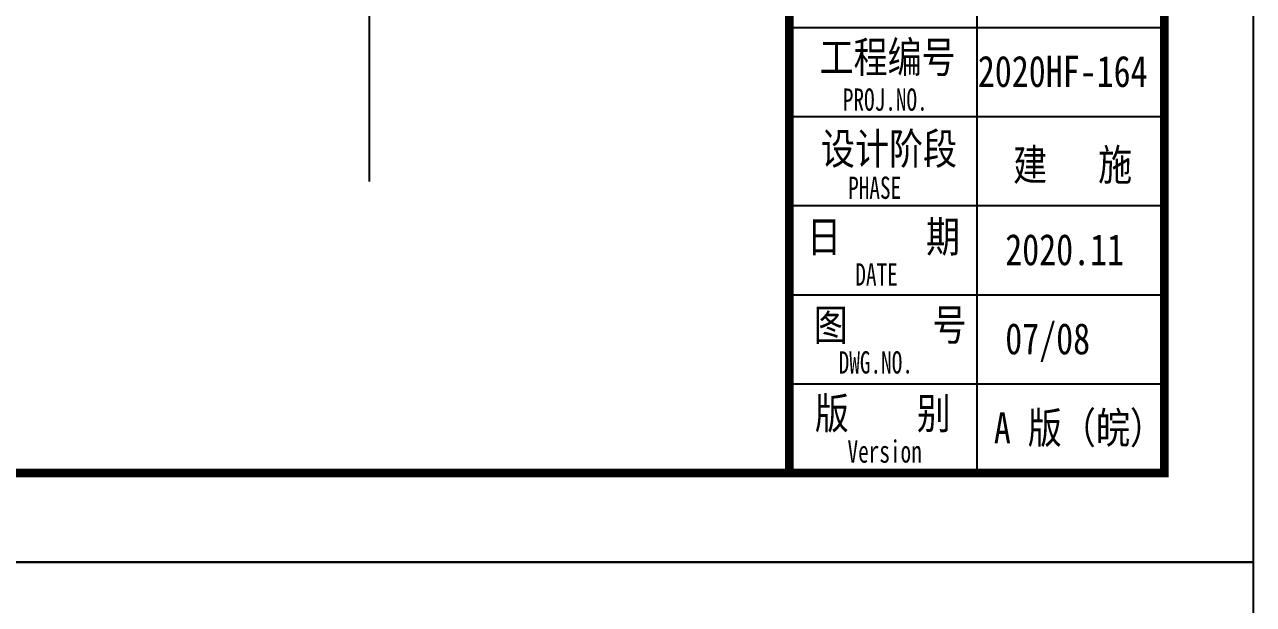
# Model space of a CAD drawing. Extents: x -266287 to 275962, y -324567 to 363765.
# Drawn here: x -99347 to -71765, y -241517 to -228505 of the extents above; entities that cross this region are included whole.
import ezdxf
from ezdxf.enums import TextEntityAlignment as Align

# ---------------------------------------------------------------- set-up
doc = ezdxf.new("R2010")
doc.units = 0
doc.header["$LTSCALE"] = 1000
doc.layers.get('0').update_dxf_attribs({"linetype": 'CONTINUOUS'})
for name, color, linetype in [('0-TK', 4, 'CONTINUOUS'), ('AXIS', 3, 'CONTINUOUS'), ('PUB_TITLE', 4, 'CONTINUOUS')]:
    doc.layers.add(name, color=color, linetype=linetype)
doc.styles.add('-黑体', font='simhei.ttf', dxfattribs={"width": 0.8})

msp = doc.modelspace()

# ---------------------------------------------------------------- linework, layer by layer
at = {"layer": '0-TK', "const_width": 191.9817}
msp.add_lwpolyline([(-82183.49798, -238566.69496), (-82183.49798, -158566.69496)], dxfattribs=at)
at = {"layer": 'AXIS'}
msp.add_line((-91612.91943, -225326.22049), (-91612.91943, -232026.39259), dxfattribs=at)
at = {"layer": 'PUB_TITLE'}
for p, q in [((-77974.04313, -212998.43049), (-77974.04313, -238566.69496)), ((-82183.49798, -228566.69496), (-73764.58828, -228566.69496)), ((-82183.49798, -230566.69496), (-73764.58828, -230566.69496)), ((-82183.49798, -232566.69496), (-73764.58828, -232566.69496)), ((-82183.49798, -234566.69496), (-73764.58828, -234566.69496)), ((-82183.49798, -236566.69496), (-73764.58828, -236566.69496)), ((-82183.49798, -238566.69496), (-73764.58828, -238566.69496))]:
    msp.add_line(p, q, dxfattribs=at)
for points in [[(-220364.58828, -240566.69496), (-71764.58828, -240566.69496), (-71764.58828, -156566.69496), (-220364.58828, -156566.69496)], [(-220364.58828, -324566.69496), (-71764.58828, -324566.69496), (-71764.58828, -240566.69496), (-220364.58828, -240566.69496)]]:
    msp.add_lwpolyline(points, close=True, dxfattribs=at)
at = {"layer": 'PUB_TITLE', "const_width": 200}
msp.add_lwpolyline([(-215364.58828, -238566.69496), (-73764.58828, -238566.69496), (-73764.58828, -158566.69496), (-215364.58828, -158566.69496)], close=True, dxfattribs=at)

# ---------------------------------------------------------------- texts
at = {"style": '-黑体'}
for s, height, width, p in [('工程编号', 700, 0.8, (-81502.34418, -229236.12783)), ('PROJ.NO.', 500, 0.7, (-80980.53518, -230188.63721)), ('设计阶段', 700, 0.8, (-81472.1826, -231290.99898)), ('PHASE', 500, 0.7, (-80860.87496, -232165.90994)), ('日     期', 700, 0.8, (-81783.31119, -233264.87669, -0.28634)), ('DATE', 500, 0.7, (-80699.93521, -234111.80841, -0.28634)), ('DWG.NO.', 500, 0.7, (-81073.73799, -236085.51172)), ('Version', 500, 0.7, (-80875.46151, -238085.57287, 0.28634))]:
    msp.add_text(s, height=height, dxfattribs=dict(at, width=width)).set_placement(p, align=Align.MIDDLE_LEFT)
at = {"style": '-黑体', "width": 0.8}
for s, p in [('2020HF-164', (-77950.32454, -229903.85902, -0.28634)), ('建   施', (-77158.74663, -232002.81461)), ('2020.11', (-77334.62676, -233903.85902, -0.28634)), ('07/08', (-77334.30414, -235903.85902, -0.28634)), ('A 版（皖）', (-77590.86418, -237903.85902, -0.28634))]:
    msp.add_text(s, height=700, dxfattribs=at).set_placement(p)
for s, p in [('图     号', (-79918.98715, -235243.40562)), ('版    别', (-80083.27499, -237228.16047, 0.28634))]:
    msp.add_text(s, height=700, dxfattribs=at).set_placement(p, align=Align.MIDDLE_CENTER)

doc.saveas('drawing.dxf')
